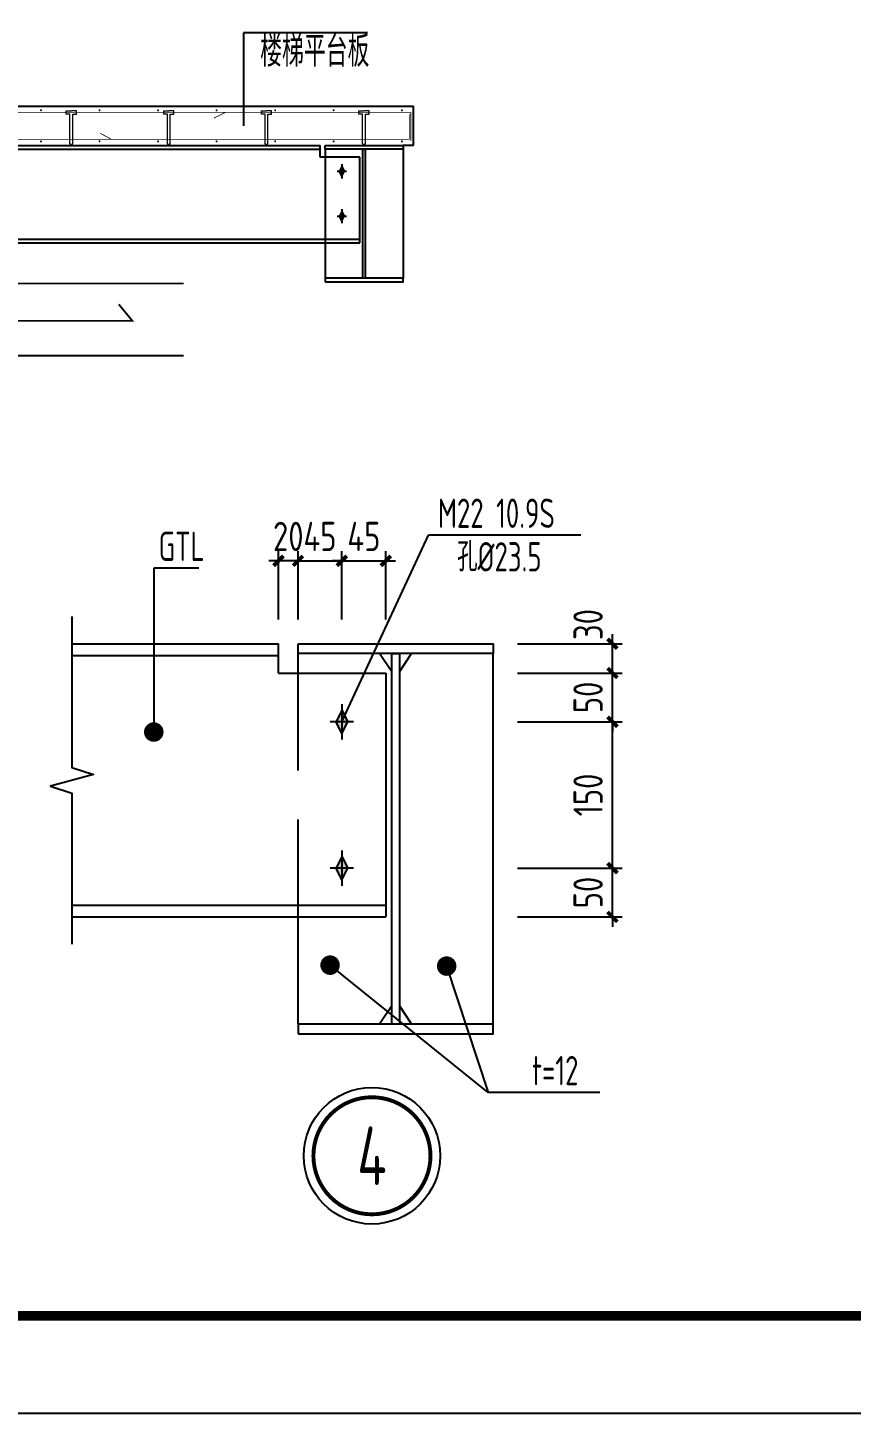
# Model space of a CAD drawing. Extents: x 180850 to 1399066, y 113487 to 334416.
# Drawn here: x 573935 to 578157, y 113487 to 120589 of the extents above; entities that cross this region are included whole.
import ezdxf
from ezdxf.enums import TextEntityAlignment as Align

# ---------------------------------------------------------------- set-up
doc = ezdxf.new("R2010")
doc.units = 0
doc.header["$LTSCALE"] = 1000
doc.linetypes.add('DASHED', pattern=[0.75, 0.5, -0.25])
for name, color, linetype in [('AXIS', 3, 'Continuous'), ('BOLT', 251, 'Continuous'), ('DIM', 146, 'Continuous'), ('DOTE', 1, 'Continuous'), ('GL', 150, 'Continuous'), ('PUB_TITLE', 4, 'Continuous'), ('PZ', 202, 'Continuous'), ('REIN', 1, 'Continuous'), ('STPM_RBEAM_NUM', 7, 'Continuous'), ('TEXT', 7, 'Continuous'), ('THIN', 7, 'Continuous'), ('型钢', 6, 'Continuous'), ('引出线', 3, 'Continuous'), ('柱梁', 2, 'Continuous'), ('踏步', 204, 'Continuous')]:
    doc.layers.add(name, color=color, linetype=linetype)
doc.layers.add('螺栓', color=15, linetype='Continuous', lineweight=18)
doc.styles.add('TSSD_Dimension', font='Tssdeng.shx', dxfattribs={"width": 0.8, "bigfont": 'hztxt.shx'})
doc.styles.add('TSSD_Label', font='tssdeng.shx', dxfattribs={"width": 0.7, "bigfont": 'hztxt.shx'})
doc.styles.add('TSSD_Num', font='Tssdeng.shx', dxfattribs={"width": 0.7, "bigfont": 'hztxt.shx'})
doc.styles.add('TSSD_Rein', font='Tssdeng.shx', dxfattribs={"width": 0.7, "bigfont": 'hztxt.shx'})
doc.dimstyles.new('TSSD_10_50', dxfattribs={"dimtxt": 150, "dimasz": 50, "dimexe": 50, "dimexo": 125, "dimgap": 50, "dimtad": 1, "dimdec": 0, "dimlfac": 0.2, "dimzin": 0, "dimdsep": 46, "dimtxsty": 'TSSD_Dimension', "dimblk": 'ARCHTICK', "dimcen": 0, "dimdle": 50, "dimclrt": 7, "dimadec": 0, "dimazin": 0, "dimtfac": 1, "dimtdec": 0, "dimtix": 1, "dimtmove": 2, "dimatfit": 3, "dimfxl": 1, "dimtolj": 1, "dimtzin": 0, "dimarcsym": 0})

# ---------------------------------------------------------------- blocks, each defined once
blk = doc.blocks.new('_ArchTick')
at = {"color": 0, "linetype": 'ByBlock', "const_width": 0.4}
blk.add_lwpolyline([(-0.5, -0.5), (0.5, 0.5)], dxfattribs=at)
blk = doc.blocks.new('*D1636')
at = {"layer": 'AXIS', "color": 0, "lineweight": -2, "transparency": 16777216}
for p, q in [((576932.6, 116281.3), (576932.6, 116331.3)), ((576445.9, 116281.3), (576982.6, 116281.3)), ((576932.6, 116031.3), (576932.6, 116281.3)), ((576445.9, 116031.3), (576982.6, 116031.3)), ((576932.6, 116031.3), (576932.6, 115981.3))]:
    blk.add_line(p, q, dxfattribs=at)
at = {"layer": 'Defpoints', "color": 0, "transparency": 16777216}
for p in [(576320.9, 116281.3), (576932.6, 116281.3), (576320.9, 116031.3)]:
    blk.add_point(p, dxfattribs=at)
at = {"layer": 'AXIS', "color": 0, "lineweight": -2, "transparency": 16777216, "xscale": 50, "yscale": 50, "zscale": 50}
for p, rotation in [((576932.6, 116281.3), 270), ((576932.6, 116031.3), 90)]:
    blk.add_blockref('_ArchTick', p, dxfattribs=dict(at, rotation=rotation))
at = {"layer": 'AXIS', "color": 7, "transparency": 16777216, "insert": (576807.6, 116156.3), "char_height": 150, "attachment_point": 5, "rotation": 90, "style": 'TSSD_Dimension'}
blk.add_mtext('\\A1;50', dxfattribs=at)
blk = doc.blocks.new('*D1637')
at = {"layer": 'AXIS', "color": 0, "lineweight": -2, "transparency": 16777216}
for p, q in [((576445.9, 117031.3), (576982.6, 117031.3)), ((576932.6, 116231.3), (576932.6, 117081.3)), ((576445.9, 116281.3), (576982.6, 116281.3))]:
    blk.add_line(p, q, dxfattribs=at)
at = {"layer": 'Defpoints', "color": 0, "transparency": 16777216}
for p in [(576320.9, 117031.3), (576932.6, 117031.3), (576320.9, 116281.3)]:
    blk.add_point(p, dxfattribs=at)
at = {"layer": 'AXIS', "color": 0, "lineweight": -2, "transparency": 16777216, "xscale": 50, "yscale": 50, "zscale": 50}
for p, rotation in [((576932.6, 117031.3), 90), ((576932.6, 116281.3), 270)]:
    blk.add_blockref('_ArchTick', p, dxfattribs=dict(at, rotation=rotation))
at = {"layer": 'AXIS', "color": 7, "transparency": 16777216, "insert": (576807.6, 116656.3), "char_height": 150, "attachment_point": 5, "rotation": 90, "style": 'TSSD_Dimension'}
blk.add_mtext('\\A1;150', dxfattribs=at)
blk = doc.blocks.new('*D1638')
at = {"layer": 'AXIS', "color": 0, "lineweight": -2, "transparency": 16777216}
for p, q in [((576932.6, 117281.3), (576932.6, 117331.3)), ((576445.9, 117281.3), (576982.6, 117281.3)), ((576932.6, 117031.3), (576932.6, 117281.3)), ((576445.9, 117031.3), (576982.6, 117031.3)), ((576932.6, 117031.3), (576932.6, 116981.3))]:
    blk.add_line(p, q, dxfattribs=at)
at = {"layer": 'Defpoints', "color": 0, "transparency": 16777216}
for p in [(576320.9, 117281.3), (576932.6, 117281.3), (576320.9, 117031.3)]:
    blk.add_point(p, dxfattribs=at)
at = {"layer": 'AXIS', "color": 0, "lineweight": -2, "transparency": 16777216, "xscale": 50, "yscale": 50, "zscale": 50}
for p, rotation in [((576932.6, 117281.3), 270), ((576932.6, 117031.3), 90)]:
    blk.add_blockref('_ArchTick', p, dxfattribs=dict(at, rotation=rotation))
at = {"layer": 'AXIS', "color": 7, "transparency": 16777216, "insert": (576807.6, 117156.3), "char_height": 150, "attachment_point": 5, "rotation": 90, "style": 'TSSD_Dimension'}
blk.add_mtext('\\A1;50', dxfattribs=at)
blk = doc.blocks.new('*D1639')
at = {"layer": 'AXIS', "color": 0, "lineweight": -2, "transparency": 16777216}
for p, q in [((576932.6, 117231.3), (576932.6, 117481.3)), ((576445.9, 117431.3), (576982.6, 117431.3)), ((576445.9, 117281.3), (576982.6, 117281.3))]:
    blk.add_line(p, q, dxfattribs=at)
at = {"layer": 'Defpoints', "color": 0, "transparency": 16777216}
for p in [(576320.9, 117431.3), (576932.6, 117431.3), (576320.9, 117281.3)]:
    blk.add_point(p, dxfattribs=at)
at = {"layer": 'AXIS', "color": 0, "lineweight": -2, "transparency": 16777216, "xscale": 50, "yscale": 50, "zscale": 50}
for p, rotation in [((576932.6, 117431.3), 90), ((576932.6, 117281.3), 270)]:
    blk.add_blockref('_ArchTick', p, dxfattribs=dict(at, rotation=rotation))
at = {"layer": 'AXIS', "color": 7, "transparency": 16777216, "insert": (576807.6, 117529.8), "char_height": 150, "attachment_point": 5, "rotation": 90, "style": 'TSSD_Dimension'}
blk.add_mtext('\\A1;30', dxfattribs=at)
blk = doc.blocks.new('*D1640')
at = {"layer": 'AXIS', "color": 0, "lineweight": -2, "transparency": 16777216}
for p, q in [((575320.9, 117556.3), (575320.9, 117906.3)), ((575545.9, 117556.3), (575545.9, 117906.3)), ((575320.9, 117856.3), (575270.9, 117856.3)), ((575320.9, 117856.3), (575545.9, 117856.3)), ((575545.9, 117856.3), (575595.9, 117856.3))]:
    blk.add_line(p, q, dxfattribs=at)
at = {"layer": 'Defpoints', "color": 0, "transparency": 16777216}
for p in [(575545.9, 117856.3), (575320.9, 117431.3), (575545.9, 117431.3)]:
    blk.add_point(p, dxfattribs=at)
at = {"layer": 'AXIS', "color": 0, "lineweight": -2, "transparency": 16777216, "xscale": 50, "yscale": 50, "zscale": 50}
blk.add_blockref('_ArchTick', (575320.9, 117856.3), dxfattribs=at)
at = {"layer": 'AXIS', "color": 0, "lineweight": -2, "transparency": 16777216, "xscale": 50, "yscale": 50, "zscale": 50, "rotation": 180}
blk.add_blockref('_ArchTick', (575545.9, 117856.3), dxfattribs=at)
at = {"layer": 'AXIS', "color": 7, "transparency": 16777216, "insert": (575433.4, 117981.3), "char_height": 150, "attachment_point": 5, "style": 'TSSD_Dimension'}
blk.add_mtext('\\A1;45', dxfattribs=at)
blk = doc.blocks.new('*D1641')
at = {"layer": 'AXIS', "color": 0, "lineweight": -2, "transparency": 16777216}
for p, q in [((575545.9, 117556.3), (575545.9, 117906.3)), ((575770.9, 117556.3), (575770.9, 117906.3)), ((575545.9, 117856.3), (575495.9, 117856.3)), ((575545.9, 117856.3), (575770.9, 117856.3)), ((575770.9, 117856.3), (575820.9, 117856.3))]:
    blk.add_line(p, q, dxfattribs=at)
at = {"layer": 'Defpoints', "color": 0, "transparency": 16777216}
for p in [(575770.9, 117856.3), (575545.9, 117431.3), (575770.9, 117431.3)]:
    blk.add_point(p, dxfattribs=at)
at = {"layer": 'AXIS', "color": 0, "lineweight": -2, "transparency": 16777216, "xscale": 50, "yscale": 50, "zscale": 50}
blk.add_blockref('_ArchTick', (575545.9, 117856.3), dxfattribs=at)
at = {"layer": 'AXIS', "color": 0, "lineweight": -2, "transparency": 16777216, "xscale": 50, "yscale": 50, "zscale": 50, "rotation": 180}
blk.add_blockref('_ArchTick', (575770.9, 117856.3), dxfattribs=at)
at = {"layer": 'AXIS', "color": 7, "transparency": 16777216, "insert": (575658.4, 117981.3), "char_height": 150, "attachment_point": 5, "style": 'TSSD_Dimension'}
blk.add_mtext('\\A1;45', dxfattribs=at)
blk = doc.blocks.new('*D1642')
at = {"layer": 'AXIS', "color": 0, "lineweight": -2, "transparency": 16777216}
for p, q in [((575220.9, 117556.3), (575220.9, 117906.3)), ((575320.9, 117556.3), (575320.9, 117906.3)), ((575220.9, 117856.3), (575170.9, 117856.3)), ((575320.9, 117856.3), (575220.9, 117856.3)), ((575320.9, 117856.3), (575370.9, 117856.3))]:
    blk.add_line(p, q, dxfattribs=at)
at = {"layer": 'Defpoints', "color": 0, "transparency": 16777216}
for p in [(575220.9, 117856.3), (575220.9, 117431.3), (575320.9, 117431.3)]:
    blk.add_point(p, dxfattribs=at)
at = {"layer": 'AXIS', "color": 0, "lineweight": -2, "transparency": 16777216, "xscale": 50, "yscale": 50, "zscale": 50}
blk.add_blockref('_ArchTick', (575220.9, 117856.3), dxfattribs=at)
at = {"layer": 'AXIS', "color": 0, "lineweight": -2, "transparency": 16777216, "xscale": 50, "yscale": 50, "zscale": 50, "rotation": 180}
blk.add_blockref('_ArchTick', (575320.9, 117856.3), dxfattribs=at)
at = {"layer": 'AXIS', "color": 7, "transparency": 16777216, "insert": (575270.9, 117981.3), "char_height": 150, "attachment_point": 5, "style": 'TSSD_Dimension'}
blk.add_mtext('\\A1;20', dxfattribs=at)
blk = doc.blocks.new('ts_idx2')
at = {"color": 0, "linetype": 'ByBlock', "lineweight": -2, "const_width": 0.0333}
blk.add_lwpolyline([(-0.5, 0, 1), (0.5, 0, 1)], format="xyb", close=True, dxfattribs=at)
at = {"color": 0, "linetype": 'ByBlock', "lineweight": -2}
blk.add_circle((0, 0), 0.583, dxfattribs=at)
at = {"color": 0, "linetype": 'ByBlock', "lineweight": -2, "style": 'TSSD_Num', "width": 0.7}
blk.add_attdef('A', text='', height=0.5, dxfattribs=at).set_placement((0, 0), align=Align.MIDDLE_CENTER)

msp = doc.modelspace()

# ---------------------------------------------------------------- hatches: boundary and pattern name
at = {"layer": 'BOLT'}
for points in [[(575545.94, 117091.33), (575575.94, 117031.33), (575545.94, 116971.33), (575515.94, 117031.33)], [(575545.94, 116341.33), (575575.94, 116281.33), (575545.94, 116221.33), (575515.94, 116281.33)]]:
    msp.add_hatch(color=256, dxfattribs=at).paths.add_polyline_path(points)
at = {"layer": 'DIM'}
for points in [[(575545.61, 119876.58), (575533.61, 119852.58), (575545.61, 119828.58), (575557.61, 119852.58)], [(575545.61, 119647.12), (575533.61, 119623.12), (575545.61, 119599.12), (575557.61, 119623.12)]]:
    msp.add_hatch(color=256, dxfattribs=at).paths.add_polyline_path(points)

# ---------------------------------------------------------------- linework, layer by layer
at = {"layer": 'BOLT'}
for p, q in [((575545.94, 117121.33), (575545.94, 116941.33)), ((575605.94, 117031.33), (575485.94, 117031.33)), ((575545.94, 117091.33), (575515.94, 117031.33)), ((575545.94, 116971.33), (575515.94, 117031.33)), ((575545.94, 117091.33), (575575.94, 117031.33)), ((575545.94, 116971.33), (575575.94, 117031.33)), ((575545.94, 116341.33), (575515.94, 116281.33)), ((575545.94, 116371.33), (575545.94, 116191.33)), ((575545.94, 116341.33), (575575.94, 116281.33)), ((575605.94, 116281.33), (575485.94, 116281.33)), ((575545.94, 116221.33), (575515.94, 116281.33)), ((575545.94, 116221.33), (575575.94, 116281.33))]:
    msp.add_line(p, q, dxfattribs=at)
at = {"layer": 'DIM'}
for p, q in [((575545.61, 119876.58), (575533.61, 119852.58)), ((575545.61, 119876.58), (575557.61, 119852.58)), ((575545.61, 119828.58), (575533.61, 119852.58)), ((575545.61, 119828.58), (575557.61, 119852.58)), ((575545.61, 119647.12), (575533.61, 119623.12)), ((575545.61, 119599.12), (575533.61, 119623.12)), ((575545.61, 119647.12), (575557.61, 119623.12)), ((575545.61, 119599.12), (575557.61, 119623.12))]:
    msp.add_line(p, q, dxfattribs=at)
at = {"layer": 'DOTE'}
for p, q in [((575545.61, 119888.58), (575545.61, 119816.58)), ((575521.61, 119852.58), (575569.61, 119852.58)), ((575545.61, 119659.12), (575545.61, 119587.12)), ((575521.61, 119623.12), (575569.61, 119623.12))]:
    msp.add_line(p, q, dxfattribs=at)
at = {"layer": 'GL'}
for p, q in [((573489.08, 119985.7), (575433.61, 119985.7)), ((573489.08, 119965.7), (575433.61, 119965.7)), ((575433.61, 119925.7), (575433.61, 119985.7)), ((575637.86, 119925.7), (575433.61, 119925.7)), ((575637.86, 119485.7), (575637.86, 119925.7)), ((573363.59, 119505.7), (575637.86, 119505.7)), ((573363.59, 119485.7), (575637.86, 119485.7)), ((574162.16, 117431.33), (575220.94, 117431.33)), ((575220.94, 117281.33), (575220.94, 117431.33)), ((574162.16, 117371.33), (575220.94, 117371.33)), ((575220.94, 117281.33), (575770.94, 117281.33)), ((575770.94, 117281.33), (575770.94, 116031.33)), ((574162.16, 116091.33), (575770.94, 116091.33)), ((574162.16, 116031.33), (575770.94, 116031.33))]:
    msp.add_line(p, q, dxfattribs=at)
msp.add_lwpolyline([(574162.16, 117571.33), (574162.16, 116796.33), (574272.16, 116761.33), (574052.16, 116701.33), (574162.16, 116666.33), (574162.16, 115891.33)], dxfattribs=at)
at = {"layer": 'PUB_TITLE'}
msp.add_lwpolyline([(552677.75, 113487.35), (582377.75, 113487.35), (582377.75, 134487.35), (552677.75, 134487.35)], close=True, dxfattribs=at)
at = {"layer": 'PUB_TITLE', "const_width": 50}
msp.add_lwpolyline([(553927.75, 113987.35), (581877.75, 113987.35), (581877.75, 133987.35), (553927.75, 133987.35)], close=True, dxfattribs=at)
at = {"layer": 'PZ'}
for p, q in [((575912.86, 119985.7), (575859.28, 119985.7)), ((575320.94, 117281.33), (575320.94, 117381.33)), ((575800.94, 117286.93), (575739.07, 117381.33)), ((575840.94, 117286.93), (575902.81, 117381.33)), ((576320.94, 115481.33), (576320.94, 117381.33)), ((575320.94, 115481.33), (575320.94, 116031.33)), ((575800.94, 115575.73), (575739.07, 115481.33)), ((575840.94, 115575.73), (575902.81, 115481.33))]:
    msp.add_line(p, q, dxfattribs=at)
at = {"layer": 'PZ', "linetype": 'DASHED'}
msp.add_line((575320.94, 116031.33), (575320.94, 117281.33), dxfattribs=at)
at = {"layer": 'REIN'}
for points, const_width in [([(573221.74, 120154.86), (575898.88, 120154.86)], 4), ([(574948.13, 120154.86), (574890.13, 120124.96)], 4), ([(575898.88, 120154.86), (575898.88, 120009.61)], 4), ([(575891.76, 120016.54), (575891.76, 120144.59)], 4), ([(574402.1, 119170.96), (574471.84, 119086.41), (573490.49, 119086.41), (571975.71, 120009.81)], 10), ([(573479.94, 120016.54), (575891.76, 120016.54)], 4), ([(574365.04, 120016.54), (574307.04, 120047.35)], 4), ([(574735.18, 119277.54), (572812.74, 119277.54), (572040.7, 119754.57), (572177.97, 119766.08)], 10), ([(574735.18, 118908.19), (573091.04, 118908.19), (571807.45, 119700.02)], 10)]:
    msp.add_lwpolyline(points, dxfattribs=dict(at, const_width=const_width))
at = {"layer": 'REIN', "const_width": 5}
for points in [[(574001.11, 120165.32, 1), (574006.11, 120165.32, 1)], [(574301.11, 120165.32, 1), (574306.11, 120165.32, 1)], [(574601.11, 120165.32, 1), (574606.11, 120165.32, 1)], [(574901.11, 120165.32, 1), (574906.11, 120165.32, 1)], [(575201.11, 120165.32, 1), (575206.11, 120165.32, 1)], [(575501.11, 120165.32, 1), (575506.11, 120165.32, 1)], [(575850.95, 120165.32, 1), (575855.95, 120165.32, 1)], [(574001.11, 120006, 1), (574006.11, 120006, 1)], [(574301.11, 120006, 1), (574306.11, 120006, 1)], [(574601.11, 120006, 1), (574606.11, 120006, 1)], [(574901.11, 120006, 1), (574906.11, 120006, 1)], [(575201.11, 120006, 1), (575206.11, 120006, 1)], [(575501.11, 120006, 1), (575506.11, 120006, 1)], [(575850.95, 120006, 1), (575855.95, 120006, 1)]]:
    msp.add_lwpolyline(points, format="xyb", close=True, dxfattribs=at)
at = {"layer": '型钢'}
for points in [[(575320.94, 117431.33), (576320.94, 117431.33), (576320.94, 117381.33), (575320.94, 117381.33)], [(575800.94, 117381.33), (575840.94, 117381.33), (575840.94, 115481.33), (575800.94, 115481.33)], [(575320.94, 115431.33), (576320.94, 115431.33), (576320.94, 115481.33), (575320.94, 115481.33)]]:
    msp.add_lwpolyline(points, close=True, dxfattribs=at)
at = {"layer": '引出线'}
for p, q in [((575042.04, 120562.03), (575042.04, 120085.64)), ((575676.81, 120562.03), (575042.04, 120562.03)), ((575545.94, 117031.33), (575989.94, 117988.1)), ((576770.1, 117988.1), (575989.94, 117988.1)), ((574812.5, 117818.6), (574581.59, 117818.6)), ((574581.59, 117818.6), (574581.59, 116978.81)), ((576295.17, 115131.63), (575485.28, 115784.1)), ((576082.75, 115779.27), (576295.17, 115131.63)), ((576868.04, 115131.63), (576295.17, 115131.63))]:
    msp.add_line(p, q, dxfattribs=at)
at = {"layer": '引出线', "const_width": 50}
for points in [[(574556.59, 116978.81, 1), (574606.59, 116978.81, 1)], [(575460.28, 115784.1, 1), (575510.28, 115784.1, 1)], [(576057.75, 115779.27, 1), (576107.75, 115779.27, 1)]]:
    msp.add_lwpolyline(points, format="xyb", close=True, dxfattribs=at)
at = {"layer": '柱梁'}
for p, q in [((575459.28, 119965.7), (575459.28, 119305.7)), ((575859.28, 119965.7), (575859.28, 119305.7))]:
    msp.add_line(p, q, dxfattribs=at)
for points in [[(575459.28, 119985.7), (575859.28, 119985.7), (575859.28, 119965.7), (575459.28, 119965.7)], [(575653.28, 119965.7), (575665.28, 119965.7), (575665.28, 119305.7), (575653.28, 119305.7)], [(575459.28, 119285.7), (575859.28, 119285.7), (575859.28, 119305.7), (575459.28, 119305.7)]]:
    msp.add_lwpolyline(points, close=True, dxfattribs=at)
at = {"layer": '螺栓'}
for p, q in [((574133.36, 120162.1), (574159.08, 120162.1)), ((574133.36, 120145.65), (574133.36, 120162.1)), ((574184.79, 120162.1), (574159.08, 120162.1)), ((574184.79, 120145.65), (574184.79, 120162.1)), ((574633.36, 120162.1), (574659.08, 120162.1)), ((574633.36, 120145.65), (574633.36, 120162.1)), ((574684.79, 120162.1), (574659.08, 120162.1)), ((574684.79, 120145.65), (574684.79, 120162.1)), ((575133.36, 120162.1), (575159.08, 120162.1)), ((575133.36, 120145.65), (575133.36, 120162.1)), ((575184.79, 120162.1), (575159.08, 120162.1)), ((575184.79, 120145.65), (575184.79, 120162.1)), ((575633.36, 120145.65), (575633.36, 120162.1)), ((575633.36, 120162.1), (575659.08, 120162.1)), ((575684.79, 120162.1), (575659.08, 120162.1)), ((575684.79, 120145.65), (575684.79, 120162.1)), ((574151.87, 120145.65), (574133.36, 120145.65)), ((574151.87, 119994.23), (574151.87, 120145.65)), ((574166.28, 119994.23), (574166.28, 120145.65)), ((574166.28, 120145.65), (574184.79, 120145.65)), ((574651.87, 120145.65), (574633.36, 120145.65)), ((574651.87, 119994.23), (574651.87, 120145.65)), ((574666.28, 119994.23), (574666.28, 120145.65)), ((574666.28, 120145.65), (574684.79, 120145.65)), ((575151.87, 120145.65), (575133.36, 120145.65)), ((575151.87, 119994.23), (575151.87, 120145.65)), ((575166.28, 119994.23), (575166.28, 120145.65)), ((575166.28, 120145.65), (575184.79, 120145.65)), ((575651.87, 120145.65), (575633.36, 120145.65)), ((575651.87, 119994.23), (575651.87, 120145.65)), ((575666.28, 120145.65), (575684.79, 120145.65)), ((575666.28, 119994.23), (575666.28, 120145.65)), ((574159.28, 119985.7), (574152.08, 119994.62)), ((574159.28, 119985.7), (574166.48, 119994.62)), ((574659.28, 119985.7), (574652.08, 119994.62)), ((574659.28, 119985.7), (574666.48, 119994.62)), ((575159.28, 119985.7), (575152.08, 119994.62)), ((575159.28, 119985.7), (575166.48, 119994.62)), ((575659.28, 119985.7), (575652.08, 119994.62)), ((575659.28, 119985.7), (575666.48, 119994.62))]:
    msp.add_line(p, q, dxfattribs=at)
at = {"layer": '踏步'}
for p in [(573539.28, 120185.7), (575912.86, 119985.7)]:
    msp.add_line(p, (575912.86, 120185.7), dxfattribs=at)

# ---------------------------------------------------------------- block references
at = {"layer": 'THIN'}
ref = msp.add_blockref('ts_idx2', (575699.78, 114807.07), dxfattribs=dict(at, xscale=600, yscale=600, zscale=600))
ref.add_attrib('1', '4', dxfattribs={"height": 300, "style": 'TSSD_Num', "width": 0.7}).set_placement((575699.78, 114807.07), align=Align.MIDDLE_CENTER)

# ---------------------------------------------------------------- texts
at = {"layer": 'STPM_RBEAM_NUM', "style": 'TSSD_Label', "width": 0.7}
msp.add_text('楼梯平台板', height=160, dxfattribs=at).set_placement((575126.92, 120388.24))
at = {"layer": 'TEXT', "style": 'TSSD_Rein', "width": 0.7}
for s, p in [('M22 10.9S', (576037.82, 118025.18)), ('GTL', (574605.94, 117855.68)), ('孔%%C23.5', (576136.18, 117802.01)), ('t=12', (576520.53, 115168.71))]:
    msp.add_text(s, height=150, dxfattribs=at).set_placement(p)

# ---------------------------------------------------------------- dimensions: what is measured, and where the dimension line sits
at = {"layer": 'AXIS'}
for base, p1, p2, picture, middle in [((575220.94, 117856.34), (575320.94, 117431.33), (575220.94, 117431.33), '*D1642', (575270.94, 117981.34)), ((575545.94, 117856.34), (575320.94, 117431.33), (575545.94, 117431.33), '*D1640', (575433.44, 117981.34)), ((575770.94, 117856.34), (575545.94, 117431.33), (575770.94, 117431.33), '*D1641', (575658.44, 117981.34))]:
    dim = msp.add_linear_dim(base=base, p1=p1, p2=p2, dimstyle='TSSD_10_50', dxfattribs=at)
    dim.commit()
    dim.dimension.update_dxf_attribs({"geometry": picture, "text_midpoint": middle})
dim = msp.add_linear_dim(base=(576932.63, 117431.33), p1=(576320.94, 117281.33), p2=(576320.94, 117431.33), angle=90, dimstyle='TSSD_10_50', dxfattribs=at)
dim.commit()
dim.dimension.update_dxf_attribs({"geometry": '*D1639', "text_midpoint": (576807.63, 117529.79), "dimtype": 160})
for base, p1, p2, picture, middle in [((576932.63, 117281.33), (576320.94, 117031.33), (576320.94, 117281.33), '*D1638', (576807.63, 117156.33)), ((576932.63, 117031.33), (576320.94, 116281.33), (576320.94, 117031.33), '*D1637', (576807.63, 116656.33)), ((576932.63, 116281.33), (576320.94, 116031.33), (576320.94, 116281.33), '*D1636', (576807.63, 116156.33))]:
    dim = msp.add_linear_dim(base=base, p1=p1, p2=p2, angle=90, dimstyle='TSSD_10_50', dxfattribs=at)
    dim.commit()
    dim.dimension.update_dxf_attribs({"geometry": picture, "text_midpoint": middle})

doc.saveas('drawing.dxf')
